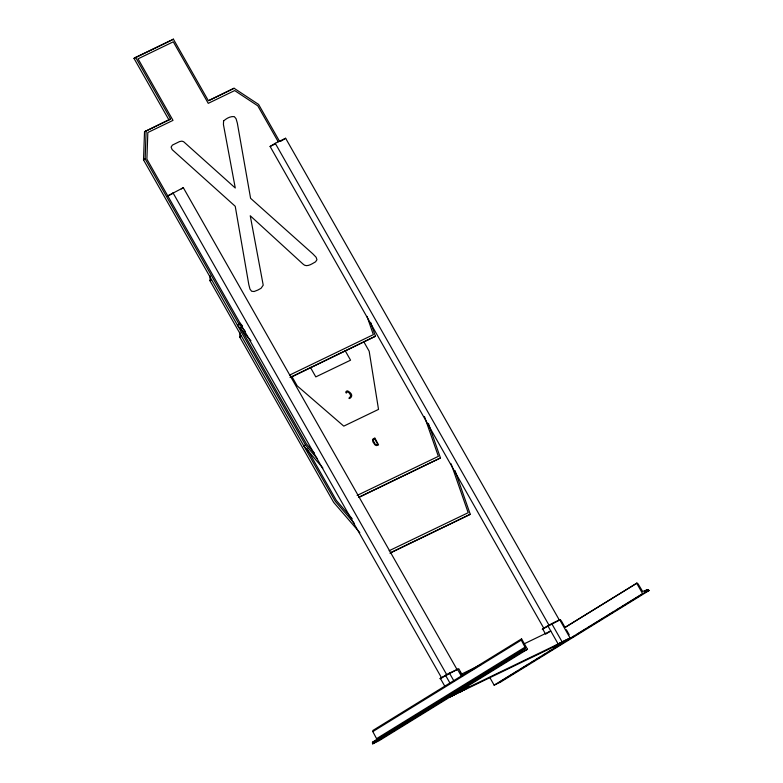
<?xml version="1.0" encoding="UTF-8"?>
<svg xmlns="http://www.w3.org/2000/svg" width="783" height="783" viewBox="0 0 783 783"><rect width="100%" height="100%" fill="white"/><g stroke="black" fill="none" stroke-linecap="round" stroke-linejoin="round"><path stroke-width="1.17" d="M354.308 523.357L335.3 501.345L209.961 280.706L210.098 275.831M359.798 532.626L333.656 502.353L239.764 337.072L239.911 332.198M317.369 458.74L305.487 444.979L143.524 159.879L144.522 131.73L170.577 118.928L135.625 57.394L134.001 58.392L168.952 119.926L170.577 118.928M245.402 331.483L239.04 324.152L145.149 158.88L146.137 130.732M521.576 638.85L372.865 730.47L372.825 731.596L377.054 739.573L372.454 742.284L372.649 743.85L379.05 740.757L527.497 649.264L521.576 638.85L521.272 640.102L525.501 648.079L518.933 652.572M525.158 648.735L520.901 650.79L521.106 652.356L527.497 649.264M462.753 675.788L458.73 668.692L448.033 673.781L439.958 678.695L441.191 678.166M457.086 669.592L441.348 677.951L441.964 677.687M450.695 696.606L450.313 696.929L467.637 687.66L467.011 687.924M459.024 691.79L451.703 696.185L452.32 695.921M560.599 619.588C557.32 620.606 546.828 625.901 542.267 629.278L543.51 628.739M543.656 628.534L559.395 620.175M570.954 637.822C567.675 638.84 557.193 644.135 552.632 647.512L569.946 638.243L569.329 638.507M561.342 642.373L554.021 646.768L554.638 646.494M459.543 692.534L469.086 686.926L455.853 693.425M171.761 40.148L173.386 39.15L208.347 100.684L234.088 88.254L258.605 104.433L279.629 141.449M234.088 88.254L208.865 100.645M143.524 159.879L145.149 158.88M457.184 669.778L183.32 187.685L167.777 195.887L172.974 193.372M181.264 188.957L183.32 187.685M543.96 628.553L270.096 146.46L275.244 143.289L285.638 138.268L559.502 620.351M280.48 141.439L285.638 138.268M209.961 280.706L211.596 279.697M239.04 324.152L237.415 325.16L250.932 340.722M239.764 337.072L241.409 336.064M370.653 322.42L375.439 336.259L290.601 377.445M305.487 444.979L303.853 445.987L322.86 468.009M428.409 423.427L440.457 457.957L359.025 497.352M455.011 470.583L470.26 514.314L389.934 553.19M372.825 731.596L521.272 640.102M376.77 738.545L525.217 647.042M372.454 742.284L520.901 650.79M377.749 739.592L379.824 738.31M381.898 737.028L386.048 734.474M388.133 733.191L391.246 731.273M394.358 729.355L397.47 727.436M399.545 726.154L402.658 724.236M405.78 722.317L414.08 717.199M416.155 715.916L436.924 703.124M438.999 701.842L443.149 699.278M445.224 698.005L448.336 696.087M451.458 694.159L454.571 692.241M456.646 690.968L459.758 689.04M461.833 687.768L464.945 685.849M467.03 684.567L471.18 682.003M473.255 680.73L487.789 671.765M489.864 670.493L494.014 667.928M496.089 666.646L499.211 664.728M502.324 662.81L505.436 660.891M508.549 658.973L510.624 657.691M512.699 656.408L516.858 653.854M372.414 743.419L520.861 651.926M372.649 743.85L521.106 652.356M565.052 627.398L636.951 583.12L637.979 583.736L642.677 591.478L647.727 589.53L648.999 590.578L500.552 682.071L494.151 685.164L490.011 677.872M565.316 627.271L636.951 583.12M644.605 591.449L647.727 589.53M494.151 685.164L642.608 593.671L648.999 590.578M517.955 670.767L500.308 681.641L500.552 682.071M520.029 669.485L528.329 664.366M531.451 662.447L534.564 660.529M536.639 659.247L539.751 657.329M542.864 655.41L545.986 653.492M548.061 652.21L552.211 649.655M554.286 648.373L562.595 643.254M565.708 641.336L568.82 639.417M570.895 638.135L575.045 635.571M577.13 634.299L585.43 629.18M587.504 627.897L591.654 625.343M593.739 624.061L596.852 622.142M598.926 620.86L603.076 618.296M605.151 617.024L613.461 611.905M616.573 609.986L619.686 608.058M621.761 606.786L625.92 604.222M627.995 602.939L642.53 593.984M644.605 592.711L648.755 590.147M565.806 641.003L561.861 643.117M135.625 57.394L173.386 39.15M134.001 58.392L170.684 40.667M144.522 131.73L168.952 119.926M270.096 146.46L275.293 143.955M289.779 375.008L373.344 334.654L367.041 316.42M290.033 377.504L375.439 336.259M480.889 664.728L461.246 674.222L460.061 672.137M523.475 644.164L550.772 630.981L545.614 634.152L542.658 628.945M468.097 671.599L475.741 667.909M457.047 692.847L467.441 687.826M468.635 687.249L558.171 644.008L547.806 625.774M559.365 643.42L569.76 638.409M451.899 696.018L462.283 691.007M463.487 690.42L553.013 647.179M554.207 646.601L564.602 641.58M357.126 495.433L438.372 456.342L424.484 416.527M358.477 497.401L440.457 457.957M389.131 550.743L468.185 512.708L451.116 463.781M390.472 552.71L470.26 514.314M240.107 323.203L242.505 325.963M314.502 453.269L306.535 444.039L240.381 327.588M352.272 518.855L336.338 500.406L306.877 448.532M636.687 583.247L642.608 593.671M561.176 620.606L564.631 626.684M566.354 629.718L569.231 634.788M559.747 619.793L570.102 638.028M278.21 141.772L257.783 105.822L234.685 90.574L208.249 103.346L173.297 41.812L138.053 58.833L173.004 120.367L147.83 132.523L146.891 159.115L441.641 677.97M551.751 623.66L562.116 641.894M275.244 143.289L549.108 625.372M363.733 341.652L369.175 351.224L378.522 409.401L343.766 426.128L297.188 385.853L291.746 376.29M345.117 350.608L350.559 360.18L315.803 376.897L310.371 367.325M457.429 669.22L461.461 676.306M449.432 673.077L454.042 681.181M172.935 192.706L446.799 674.789M445.488 675.191L450.098 683.295M440.34 678.372L444.94 686.476M350.745 396.355C344.52 401.425 357.342 396.775 348.455 391.383C347.27 389.914 344.686 391.96 346.272 393.095C347.525 389.699 350.715 394.456 350.745 396.355M372.522 439.429L372.962 441.974L374.959 444.852L376.554 445.605L378.551 444.93L374.812 437.903L372.522 439.429M223.566 121.032L223.439 124.595L235.262 187.998L183.653 141.733L181.92 141.146L179.532 141.586L172.417 145.09L171.095 147.087L172.123 149.592L235.233 206.291L248.828 284.699L249.992 289.142L251.646 291.266L254.103 291.511L257.832 290.062L261.042 288.301L263.215 285.178L250.247 215.756L302.835 263.9C306.486 268.001 311.937 263.822 315.549 261.825L316.949 259.721L316.087 257.216L312.789 253.809L250.589 198.305L237.347 123.156L236.055 118.713L234.303 116.628C230.339 116.119 226.375 118.399 223.566 121.032M373.628 439.283L373.393 439.596A2.388 1.39 58.4 0 0 373.315 440.858L375.194 444.147A2.192 1.272 58.4 0 0 376.359 444.754L377.739 444.313L374.587 438.764L373.628 439.283"/></g></svg>
